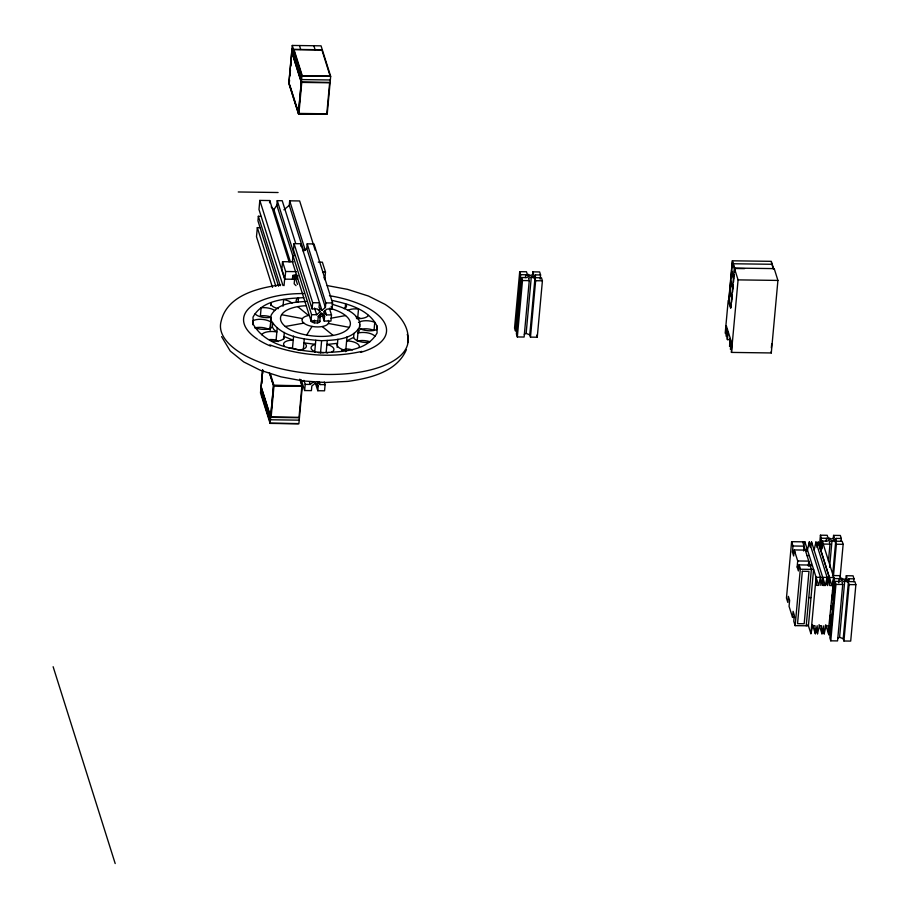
<?xml version="1.0" encoding="UTF-8"?>
<svg xmlns="http://www.w3.org/2000/svg" width="909" height="909" viewBox="0 0 909 909"><rect width="100%" height="100%" fill="white"/><g stroke="black" fill="none" stroke-linecap="round" stroke-linejoin="round"><path stroke-width="1.36" d="M811.589 565.784L811.271 564.409M833.405 589.952L833.189 588.702L833.621 591.395L833.405 590.146M804.238 550.275L804.454 549.195L804.67 550.445M809.374 565.796L809.169 564.159L808.953 565.932M820.259 549.434L820.463 548.354L820.679 549.604M820.702 549.445L820.907 548.354L821.122 549.604M259.815 227.648L257.327 227.614L256.497 236.681L272.484 287.392M260.849 216.319L258.361 216.285L257.951 220.819L278.563 286.199M289.13 261.94L269.768 200.548L259.815 200.412L258.985 209.479L282.972 285.551M252.725 324.706L253.088 320.672A10.988 4.738 5.2 0 1 270.734 321.922L270.689 319.389M269.564 202.821L269.768 200.548M293.232 257.224L276.825 205.184L277.245 200.65L282.222 200.719L295.686 243.419M262.553 370.236L260.485 392.881L270.109 423.389L298.879 423.787L302.345 385.905L273.575 385.518L269.803 373.576M292.278 45.45L288.812 83.321L298.436 113.83L327.206 114.216L330.671 76.345L321.047 45.836L292.278 45.45L301.902 75.958L298.436 113.83M262.69 369.713L261.133 386.632L270.632 416.754L273.473 385.723L269.348 372.633M261.781 383.621L262.292 377.985M262.678 373.747L262.94 370.929M289.289 82.924L289.551 80.106M289.937 75.879L290.448 70.232M290.846 66.005L291.357 60.369M291.744 56.131L292.13 51.904M261.724 396.824L262.281 390.779M292.971 55.426L293.516 49.381L322.286 49.779M270.643 305.583L270.893 302.902A10.988 4.738 5.2 0 0 278.404 308.662M270.007 329.978L271.109 317.889M270.303 329.831L271.064 315.355C277.654 303.049 293.982 302.118 306.401 301.47M261.644 334.728A12.521 5.397 5.2 0 1 276.847 331.967L273.904 329.569L272.348 327.013L272.711 322.99M282.54 261.656L281.847 269.314L284.949 279.154L285.642 271.496L282.54 261.656L293.266 261.803M278.074 341.614L276.109 340.023L277.222 327.933M303.583 250.725L289.278 205.354L289.687 200.821L299.652 200.957L315.218 250.327M270.109 423.389L273.575 385.518M284.04 285.631L284.642 279.154L259.815 200.412M283.029 306.242L283.642 299.527A12.521 5.397 5.2 0 1 292.005 303.276M283.722 339.148L284.335 332.433M295.505 255.656L292.959 255.622L292.403 261.792L311.014 320.843L317.786 320.934M321.627 312.969L324.161 321.013L330.933 321.104L331.501 314.946L326.422 314.878L323.502 311.935L326.956 309.071L332.035 309.14L332.592 302.981L313.98 243.93L307.208 243.839L325.82 302.89L325.399 307.503L321.945 310.367L300.834 243.748L294.062 243.657L293.493 249.827L312.117 308.878L317.196 308.946L320.116 311.889L316.662 314.741L311.582 314.673L292.959 255.622M292.414 279.256L292.766 275.427L297.743 275.495L297.391 279.324L295.845 274.404M293.334 275.279L294.596 279.279L294.186 283.813L296.004 285.653M300.618 246.066L300.834 243.748M300.947 350.499L292.482 348.238L293.584 336.148M298.141 301.924L298.516 297.891A10.988 4.738 5.2 0 0 296.561 301.958M325.399 307.503L306.776 248.464L307.208 243.839M303.322 349.579L304.31 338.83M324.274 381.962L325.115 384.643L324.558 390.813L317.786 390.722L318.207 386.098L315.287 383.155L311.832 386.007L311.412 390.631L304.64 390.54L305.208 384.382L303.936 380.348M311.014 320.843L311.582 314.673M312.117 308.878L312.673 302.708L294.062 243.657M314.298 322.82L314.548 320.138M314.684 352.385L315.787 340.296M317.684 322.865L318.298 316.15M319.513 317.639L319.763 314.957M319.741 321.831L320.479 313.775M318.309 262.144L322.377 262.19L325.479 272.041L324.786 279.688L324.002 277.234M318.184 352.635L320.525 352.794L321.627 340.705C334.819 340.034 352.578 339.852 359.782 326.695L359.68 321.627C354.68 311.128 342.488 307.412 332.171 304.276M324.161 321.013L324.581 316.389L323.74 313.707M327.251 340.455L326.138 352.544A10.988 4.738 5.2 0 1 327.683 352.976M337.137 347.34L337.875 339.284M345.215 307.935L345.579 303.913A10.988 4.738 5.2 0 1 344.17 308.708M345.647 351.647L346.999 336.875M359.214 347.215A10.988 4.738 5.2 0 0 346.624 340.909L353.612 337.409L353.976 333.376M360.1 318.332L357.771 317.173L358.51 309.105A10.988 4.738 5.2 0 0 348.045 310.276M358.316 329.035L357.214 341.125A10.988 4.738 5.2 0 1 369.997 341.75M359.487 326.842L359.725 324.161M376.576 329.922L376.94 325.888C368.554 309.458 348.67 303.97 331.899 300.413M519.709 271.677L514.539 328.092L515.494 331.103L520.652 274.688L519.709 271.677L526.481 271.768L527.186 274.029L530.822 275.484L533.56 274.12L532.856 271.859L539.628 271.95L540.571 274.961L540.185 279.188M520.652 274.688L525.732 274.757L529.368 276.222L526.629 277.597L521.55 277.529L516.392 333.933L517.335 336.944L524.107 337.034L529.265 280.631L528.561 278.37L531.299 276.995L534.935 278.449L535.64 280.711L530.481 337.125L537.253 337.216L542.412 280.801L541.469 277.79L536.39 277.722L532.754 276.268L535.492 274.893L540.571 274.961M517.335 336.944L522.493 280.54L521.55 277.529M525.482 277.575L525.732 274.757M524.311 334.319L526.141 333.398L531.299 276.995M532.594 274.677L532.856 271.859M530.481 337.125L529.765 334.864L534.935 278.449M535.231 277.711L535.492 274.893M773.718 269.007L771.298 261.337L732.347 260.803L728.7 300.697L730.722 307.094M727.416 339.614L728.154 331.558L730.018 337.466L729.586 346.511L730.325 338.443L730.95 340.421L730.518 349.454L731.256 341.398L731.881 343.363L731.45 352.408L771.286 352.953L777.922 280.427L774.207 268.61L734.37 268.075L730.677 308.367L728.2 300.493L725.246 332.728L725.552 333.717L726.291 325.649L726.916 327.626L726.177 335.682L726.484 336.66L727.223 328.603L727.848 330.569L727.109 338.637L727.416 339.614L730.166 339.659M731.325 304.39L731.075 307.174L728.904 300.288L729.666 291.925L731.836 298.811M731.688 302.14L732.029 298.402L729.609 290.721M732.234 294.414L731.984 297.198L729.813 290.312L730.575 281.949L732.745 288.846M732.609 292.164L732.949 288.426L730.529 280.756M733.154 284.437L732.893 287.233L730.722 280.336L731.484 271.984L733.665 278.87M733.518 282.199L733.858 278.461L731.438 270.78M734.063 274.473L733.813 277.256L731.631 270.371L732.404 262.008L738.085 279.881L731.45 352.408M734.427 272.223L734.767 268.485L732.347 260.803M771.343 347.931L771.718 343.909M832.542 590.952L833.769 577.522L816.066 577.283L816.441 585.351L818.645 585.385L804.897 541.855L791.614 541.673L786.455 598.077L787.819 602.406L788.376 596.372L789.614 600.304L789.069 606.348L792.534 617.37L795.307 617.404M805.294 550.093L794.227 549.934L793.671 555.978L792.432 552.047L792.989 546.002L791.614 541.673M792.534 617.37L793.091 611.325L794.33 615.268L793.784 621.301L795.148 625.642L808.419 625.812L813.589 569.409L800.306 569.227L798.943 564.898L810.01 565.046M798.943 564.898L798.386 570.943L797.148 567L797.704 560.967L794.227 549.934M795.148 625.642L800.306 569.227M803.613 550.99L804.045 546.15L792.989 546.002M808.328 565.943L808.771 561.114L797.704 560.967M806.215 625.79L811.373 569.375L802.681 541.821M808.01 624.506L810.908 633.687L816.066 577.283M819.395 546.479L820.429 535.196L827.201 535.287L827.917 537.549L831.553 539.014L834.292 537.639L833.576 535.378L840.348 535.469L841.302 538.48L841.041 541.298M819.611 548.002L820.316 545.23L821.475 548.922M820.475 548.082L821.384 538.208L820.429 535.196M821.634 548.093L822.27 541.048L827.349 541.116L830.087 539.741L826.463 538.276L821.384 538.208M821.986 548.809L822.236 546.116M826.201 541.105L826.463 538.276M828.451 561.069L829.997 544.15L829.281 541.889L832.019 540.514L835.655 541.98L836.371 544.23L833.53 575.261M829.576 567.307L832.019 540.514M833.314 538.196L833.576 535.378M832.564 575.817L835.655 541.98M835.962 541.23L836.223 538.412L841.302 538.48M828.906 625.858L833.042 585.578L834.587 590.498L830.906 630.789L828.906 625.858L828.61 633.925L828.247 625.858L826.031 625.824L824.19 633.868L822.531 628.619M829.837 620.495L830.337 615.12M830.826 609.757L830.746 605.712M831.69 600.349L832.178 594.975M829.712 626.506L828.94 634.971L825.713 624.744M833.064 589.839L834.098 578.567L822.27 541.048M834.098 578.567L839.177 578.635L842.813 580.09L840.075 581.465L834.996 581.396L829.837 637.8L830.781 640.822L837.553 640.913L842.723 584.498L842.007 582.237L844.745 580.862L848.381 582.328L849.097 584.589L843.927 640.993L850.699 641.084L855.869 584.68L854.914 581.669L849.835 581.601L846.199 580.135L848.938 578.76L854.017 578.828L853.767 581.646M830.781 640.822L835.95 584.407L834.996 581.396M838.791 582.862L839.177 578.635M840.041 578.169L843.143 544.321L842.189 541.309L837.109 541.241L833.473 539.787L836.223 538.412M837.757 638.186L839.586 637.277L844.745 580.862M845.915 579.953L846.302 575.727L853.074 575.817L854.017 578.828M843.927 640.993L843.222 638.732L848.381 582.328M848.688 581.578L848.938 578.76M806.817 551.445L806.726 549.252M807.476 549.956L809.328 541.912L820.497 577.34L820.861 585.419L822.713 577.374L823.077 585.441L825.292 585.476L827.133 577.431L815.964 542.003L814.123 550.047M810.305 547.298L811.532 541.934L825.292 585.476M816.952 547.388L818.18 542.025L829.349 577.454L829.712 585.532L831.928 585.566L833.769 577.522M822.6 542.094L820.759 550.138L831.928 585.566M818.645 585.385L820.497 577.34M810.908 633.687L812.748 625.642L814.964 625.676L815.328 633.743L817.18 625.71L817.543 633.778L819.395 625.733L821.6 625.767L821.975 633.834L823.815 625.79L824.19 633.868M826.679 582.874L827.508 585.498L829.349 577.454M306.663 335.069L312.06 326.411M359.407 330.728L357.953 333.069A10.988 4.738 5.2 0 1 375.031 336.262M406.38 349.692C396.71 372.19 369.577 378.292 347.863 381.394L325.206 382.496L302.754 380.916L281.017 376.849L260.156 370.179L243.714 361.93L230.272 351.09L221.591 336.625M290.335 261.724L273.927 209.684L276.825 205.184M283.881 209.82L289.278 205.354M303.333 251.316L306.776 248.464M318.207 316.309L321.661 313.446L324.581 316.389M305.208 384.382L310.287 384.45L313.73 381.587M303.754 297.652C286.017 298.55 262.519 299.527 253.02 317.127L253.157 324.218C267.11 347.817 298.936 350.715 323.729 352.578M341.818 350.454L345.886 348.965A10.988 4.738 5.2 0 1 352.544 349.897M280.767 284.835C258.201 287.869 227.125 295.323 221.16 321.207A94.184 40.621 5.2 0 0 315.105 373.929A94.184 40.621 5.2 0 0 407.266 334.364M285.29 326.479L303.867 323.115M330.956 318.218L345.545 315.571M361.873 351.374C331.41 358.351 299.05 355.624 269.791 344.863M320.525 352.794C339.818 351.601 366.293 352.374 377.076 332.989L376.94 325.888M301.902 75.958L330.671 76.345M330.331 79.969L301.561 79.583L291.948 49.075M330.115 82.389L301.345 82.003L291.721 51.495M326.695 114.023L298.811 113.648L289.732 84.832M238.249 191.969L278.086 192.515M733.279 263.758L772.23 264.28M734.767 268.485L744.505 268.621M285.642 271.496L296.368 271.643M322.763 271.996L325.479 272.041M738.085 279.881L777.922 280.427M522.493 280.54L529.265 280.631M535.64 280.711L542.412 280.801M284.642 279.154L294.596 279.279M312.673 302.708L319.445 302.799L319.025 307.424L321.945 310.367M325.82 302.89L332.592 302.981M317.116 381.632L320.036 384.575L325.115 384.643M299.425 417.742L270.655 417.345L261.042 386.836M299.209 420.151L270.439 419.765L260.815 389.257M298.368 423.583L270.484 423.208L262.644 398.335M823.224 544.059L829.997 544.15M836.371 544.23L843.143 544.321M792.432 552.047L795.193 552.081M807.033 555.604L809.237 555.626M797.148 567L799.92 567.046M833.155 575.556L839.927 575.647L840.632 577.897L844.268 579.363L847.006 577.988L846.302 575.727M835.95 584.407L842.723 584.498M849.097 584.589L855.869 584.68M834.587 590.498L832.599 585.566M808.794 597.577L811.01 597.611M321.627 340.705C303.901 339.375 281.142 337.307 271.155 320.434M327.229 285.574L347.613 289.38L368.463 296.05L384.916 304.288C397.631 312.491 410.652 326.081 407.641 342.602M281.585 314.707L302.436 318.604M328.399 323.456L349.249 327.342M526.141 333.398L529.765 334.864M839.586 637.277L843.222 638.732M297.709 306.628L308.617 315.503A13.453 5.806 5.2 0 0 303.311 322.627A13.453 5.806 5.2 0 0 320.116 326.831A13.453 5.806 5.2 0 0 328.342 320.434M322.218 326.547L333.126 335.432M271.189 206.922L273.927 209.684M771.355 262.531L773.525 269.416M770.98 351.965L771.286 352.953M819.873 545.218L821.032 548.911M822.247 582.817L823.077 585.441M829.678 627.062C830.996 624.813 828.326 623.585 830.906 630.789M819.077 624.653L821.975 633.834M815.896 628.528L817.543 633.778M812.441 624.563L815.328 633.743M536.617 335.205L537.253 337.216M313.855 45.745L315.093 49.677M299.47 45.552L300.709 49.484M331.183 306.458L332.035 309.14M329.388 308.231L331.501 314.946M325.149 310.844L326.422 314.878M289.687 200.821L305.254 250.191M319.264 309.196L320.116 311.889M314.548 308.037L316.662 314.741M277.245 200.65L294.493 255.361M294.539 275.075L297.482 284.415M319.195 381.894L320.036 384.575M317.366 383.416L318.207 386.098M315.241 382.666L317.786 390.722M258.361 216.285L280.245 285.676M309.435 381.769L310.287 384.45M257.327 227.614L275.836 286.335M301.254 379.803L304.64 390.54M300.663 380.598L302.243 386.109M299.777 379.155L301.833 385.7L273.95 385.325L270.234 373.542M53.131 666.717L115.193 863.55M830.099 626.755L830.303 627.653L830.519 625.881M827.133 577.431L827.508 585.498M818.18 542.025L818.305 544.718M815.964 542.003L816.089 544.696M811.532 541.934L811.657 544.627M809.328 541.912L809.51 545.945M804.897 541.855L805.022 544.536M830.451 622.188C830.644 617.518 830.303 626.926 830.462 622.381M329.456 295.709A71.754 30.951 5.2 0 1 384.462 322.74A71.754 30.951 5.2 0 1 360.509 352.408M270.655 346.102A71.754 30.951 5.2 0 1 258.69 339.977M257.44 339.171A71.754 30.951 5.2 0 1 303.708 293.55M270.746 317.355A10.988 4.738 5.2 0 1 255.065 313.855M254.759 327.865A10.988 4.738 5.2 0 1 268.871 329.342M356.067 316.991A10.988 4.738 5.2 0 1 357.771 317.173M359.873 329.535A10.988 4.738 5.2 0 1 374.031 330.376L374.769 322.309A10.988 4.738 5.2 0 0 358.487 322.479M368.463 315.389A12.521 5.397 5.2 0 1 356.487 318.559M315.571 351.999A10.988 4.738 5.2 0 1 315.423 344.329L303.947 342.863A10.988 4.738 5.2 0 1 299.516 349.954M272.348 327.013A10.988 4.738 5.2 0 1 255.338 327.797M269.655 339.568A12.521 5.397 5.2 0 1 276.109 340.023M284.517 346.204A10.988 4.738 5.2 0 1 293.221 340.182L283.96 336.455A10.988 4.738 5.2 0 1 271.586 341M289.198 348.397A10.988 4.738 5.2 0 1 292.482 348.238M274.734 310.503A10.988 4.738 5.2 0 0 261.133 307.787L260.394 315.843A10.988 4.738 5.2 0 1 270.28 316.775M331.592 352.215A10.988 4.738 5.2 0 0 326.876 344.477L337.5 343.318A12.521 5.397 5.2 0 0 346.454 350.59M377.008 329.433A10.988 4.738 5.2 0 1 359.362 328.194M368.974 342.318A10.988 4.738 5.2 0 1 353.612 337.409M319.9 315.866A13.453 5.806 5.2 0 1 322.025 316.446M330.342 308.412A35.065 15.123 5.2 0 1 341.511 333.069A35.065 15.123 5.2 0 1 285.744 326.831A35.065 15.123 5.2 0 1 306.106 305.708M319.729 320.832A4.488 1.932 5.2 0 1 314.878 322.911A4.488 1.932 5.2 0 1 311.526 319.786M832.61 593.816C832.792 598.315 833.314 590.566 832.61 593.816M291.755 52.097L288.914 83.117L298.402 113.239L301.243 82.208L291.755 52.097M273.973 385.927L271.143 416.958L299.027 417.333L301.868 386.302L273.973 385.927M301.754 82.412L298.913 113.432L326.797 113.807L329.637 82.787L301.754 82.412M802.34 571.272L797.545 623.654L804.181 623.744L808.976 571.363L802.34 571.272M321.911 49.961L294.027 49.586L302.277 75.765L330.16 76.14L321.911 49.961"/></g></svg>
